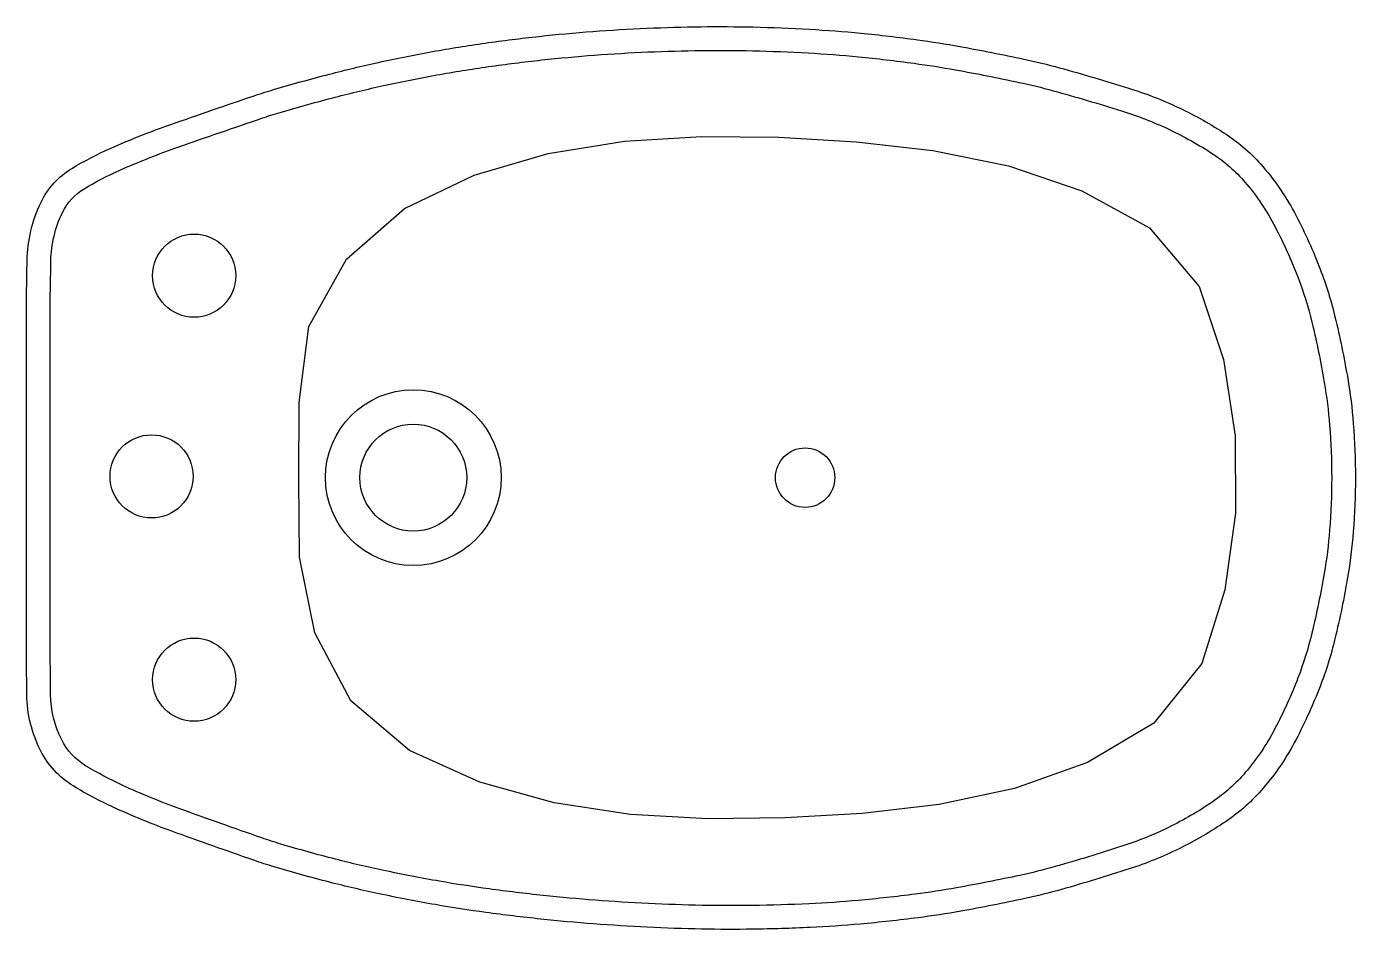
# Model space of a CAD drawing. Header units: millimetres. Extents: x -2981.166 to -2980.606, y 2972.274 to 2972.654.
import ezdxf

# ---------------------------------------------------------------- set-up
doc = ezdxf.new("R2010")
doc.units = ezdxf.units.MM
doc.header["$LTSCALE"] = 10
doc.layers.add('banheiro_louças', color=2, linetype='Continuous')

msp = doc.modelspace()

# ---------------------------------------------------------------- linework, layer by layer
at = {"layer": 'banheiro_louças'}
msp.add_lwpolyline([(-2981.16597, 2972.54204, -0.001347), (-2981.16572, 2972.55583, -0.109571), (-2981.15986, 2972.5805, -0.145708), (-2981.14688, 2972.5947, -0.030751), (-2981.13071, 2972.6031, -0.020437), (-2981.10522, 2972.61319, -0.002314), (-2981.07014, 2972.62526, -0.010036), (-2981.06199, 2972.62784, -0.008253), (-2981.03846, 2972.63436, -0.009487), (-2981.01781, 2972.6393, -0.009215), (-2980.99501, 2972.64385, -0.009562), (-2980.97289, 2972.64741, -0.008201), (-2980.95014, 2972.65025, -0.008276), (-2980.92752, 2972.65232, -0.007761), (-2980.90479, 2972.65367, -0.007724), (-2980.88191, 2972.65431, -0.008933), (-2980.85994, 2972.6542, -0.008295), (-2980.83628, 2972.65326, -0.010257), (-2980.81469, 2972.6516, -0.009263), (-2980.79086, 2972.64883, -0.011341), (-2980.77303, 2972.64601, -0.007421), (-2980.74596, 2972.64068, -0.015304), (-2980.73103, 2972.63703, -0.007766), (-2980.70198, 2972.62849, -0.034873), (-2980.68066, 2972.62018, -0.035138), (-2980.66085, 2972.60907, -0.069924), (-2980.64533, 2972.59543, -0.057814), (-2980.63135, 2972.57475, -0.027837), (-2980.6212, 2972.55223, -0.032894), (-2980.61498, 2972.53227, -0.016573), (-2980.60964, 2972.50635, -0.022878), (-2980.60727, 2972.48732, -0.019645), (-2980.60638, 2972.46457, -0.019574), (-2980.60728, 2972.44173, -0.022859), (-2980.60966, 2972.42259, -0.01673), (-2980.61499, 2972.39678, -0.032984), (-2980.62125, 2972.37671, -0.028206), (-2980.63139, 2972.35431, -0.056664), (-2980.64519, 2972.33391, -0.066564), (-2980.66083, 2972.31991, -0.035353), (-2980.68064, 2972.3084, -0.035694), (-2980.70168, 2972.29989, -0.00896), (-2980.73009, 2972.29126, -0.016691), (-2980.74557, 2972.28741, -0.008216), (-2980.77257, 2972.2821, -0.012482), (-2980.79048, 2972.27935, -0.009415), (-2980.81486, 2972.27669, -0.010927), (-2980.83594, 2972.27525, -0.007848), (-2980.86019, 2972.27451, -0.008905), (-2980.88158, 2972.27457, -0.006815), (-2980.90457, 2972.27536, -0.006921), (-2980.92717, 2972.27676, -0.007442), (-2980.94948, 2972.27879, -0.007174), (-2980.97256, 2972.28157, -0.009729), (-2980.99382, 2972.28486, -0.008668), (-2981.01752, 2972.28943, -0.01082), (-2981.03838, 2972.2943, -0.009565), (-2981.06173, 2972.30077, -0.011542), (-2981.07023, 2972.30351, -0.002807), (-2981.10482, 2972.31579, -0.020718), (-2981.12956, 2972.32591, -0.029243), (-2981.1463, 2972.33479, -0.139448), (-2981.16009, 2972.34968, -0.11568), (-2981.16586, 2972.3733, -0.000832), (-2981.16597, 2972.38656)], format="xyb", close=True, dxfattribs=at)
at = {"layer": 'banheiro_louças', "color": 1}
msp.add_lwpolyline([(-2981.15597, 2972.54196, -0.00134), (-2981.15572, 2972.55562, 0.001474), (-2981.15572, 2972.55568, -0.109571), (-2981.15087, 2972.57614, -0.145708), (-2981.14173, 2972.58612, -0.030751), (-2981.12665, 2972.59396, -0.020437), (-2981.10192, 2972.60375, -0.002314), (-2981.06693, 2972.61579, -0.010036), (-2981.05916, 2972.61825, -0.008253), (-2981.03595, 2972.62468, -0.009487), (-2981.01567, 2972.62953, -0.009215), (-2980.99323, 2972.63401, -0.009562), (-2980.97149, 2972.63751, -0.008201), (-2980.94907, 2972.64031, -0.008276), (-2980.92677, 2972.64235, -0.007761), (-2980.90435, 2972.64368, -0.007724), (-2980.88179, 2972.64431, -0.008933), (-2980.86017, 2972.6442, -0.008295), (-2980.83685, 2972.64328, -0.010257), (-2980.81566, 2972.64165, -0.009263), (-2980.7922, 2972.63892, -0.011341), (-2980.77481, 2972.63617, -0.007421), (-2980.74803, 2972.6309, -0.015304), (-2980.7337, 2972.62739, -0.007766), (-2980.70495, 2972.61894, -0.034873), (-2980.68492, 2972.61114, -0.035138), (-2980.66634, 2972.60072, -0.069924), (-2980.65291, 2972.58891, -0.057814), (-2980.64022, 2972.57014, -0.027837), (-2980.63053, 2972.54864, -0.032894), (-2980.6247, 2972.52993, -0.016573), (-2980.6195, 2972.50466, -0.022878), (-2980.61724, 2972.48654, -0.019645), (-2980.61638, 2972.46457, -0.019574), (-2980.61725, 2972.44251, -0.022859), (-2980.61952, 2972.42428, -0.01673), (-2980.62471, 2972.39913, -0.032984), (-2980.63058, 2972.38031, -0.028206), (-2980.64026, 2972.35894, -0.056664), (-2980.65279, 2972.34041, -0.066564), (-2980.66646, 2972.32818, -0.035353), (-2980.68504, 2972.31738, -0.035694), (-2980.70476, 2972.30941, -0.00896), (-2980.73283, 2972.30088, -0.016691), (-2980.74765, 2972.29719, -0.008216), (-2980.77434, 2972.29195, -0.012482), (-2980.79176, 2972.28927, -0.009415), (-2980.81576, 2972.28665, -0.010927), (-2980.8364, 2972.28524, -0.007848), (-2980.86034, 2972.28451, -0.008905), (-2980.88137, 2972.28457, -0.006815), (-2980.90409, 2972.28535, -0.006921), (-2980.92641, 2972.28673, -0.007442), (-2980.94843, 2972.28873, -0.007174), (-2980.97122, 2972.29148, -0.009729), (-2980.99209, 2972.29471, -0.008668), (-2981.01546, 2972.29921, -0.01082), (-2981.0359, 2972.30399, -0.009565), (-2981.05888, 2972.31035, -0.011542), (-2981.06693, 2972.31295, -0.002807), (-2981.10143, 2972.32519, -0.020718), (-2981.1254, 2972.335, -0.029243), (-2981.1411, 2972.34333, -0.139448), (-2981.15117, 2972.35421, -0.11568), (-2981.15586, 2972.37339, -0.000831), (-2981.15597, 2972.38659)], format="xyb", close=True, dxfattribs=at)
at = {"layer": 'banheiro_louças'}
msp.add_lwpolyline([(-2981.05122, 2972.49616), (-2981.0471, 2972.52819), (-2981.03123, 2972.55643), (-2981.00682, 2972.57775), (-2980.97754, 2972.59185), (-2980.9463, 2972.60091), (-2980.91418, 2972.60611), (-2980.88169, 2972.60814), (-2980.84915, 2972.6078), (-2980.81665, 2972.60585), (-2980.78431, 2972.60218), (-2980.75242, 2972.59571), (-2980.72162, 2972.58526), (-2980.69314, 2972.56963), (-2980.67222, 2972.54503), (-2980.66192, 2972.51427), (-2980.65705, 2972.48209), (-2980.65684, 2972.44958), (-2980.66139, 2972.41736), (-2980.67103, 2972.38637), (-2980.69126, 2972.36118), (-2980.71925, 2972.34473), (-2980.74988, 2972.33377), (-2980.7817, 2972.32702), (-2980.81404, 2972.32327), (-2980.84654, 2972.32141), (-2980.87908, 2972.32101), (-2980.91158, 2972.32282), (-2980.94375, 2972.32771), (-2980.97512, 2972.33635), (-2981.00473, 2972.34975), (-2981.02946, 2972.37065), (-2981.04462, 2972.39927), (-2981.05107, 2972.43111), (-2981.05126, 2972.46364), (-2981.05122, 2972.49616), (-2981.05122, 2972.49616)], dxfattribs=at)
for centre in [(-2981.09539, 2972.54955), (-2981.11332, 2972.46508), (-2981.09539, 2972.37955)]:
    msp.add_circle(centre, 0.0175, dxfattribs=at)
at = {"layer": 'banheiro_louças', "color": 1}
for centre, radius in [((-2981.00311, 2972.46455), 0.037), ((-2981.00311, 2972.46455), 0.0225), ((-2980.83811, 2972.46455), 0.0125)]:
    msp.add_circle(centre, radius, dxfattribs=at)

doc.saveas('drawing.dxf')
